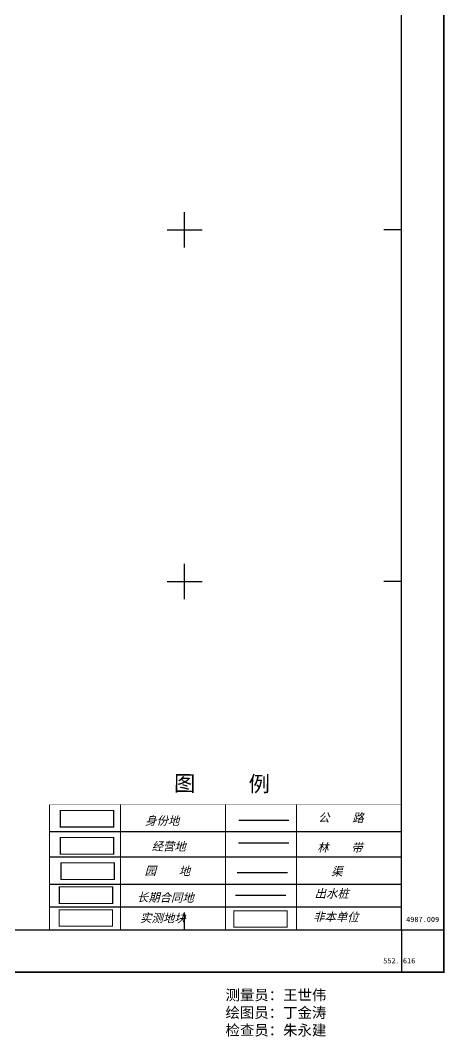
# Model space of a CAD drawing. Extents: x 547420 to 552738, y 4986706 to 4992353.
# Drawn here: x 551533 to 552738, y 4986706 to 4989596 of the extents above; entities that cross this region are included whole.
import ezdxf
from ezdxf.enums import TextEntityAlignment as Align

# ---------------------------------------------------------------- set-up
doc = ezdxf.new("R2010")
doc.units = 0
doc.header["$LTSCALE"] = 10
for name, color, linetype in [('TK', 7, 'CONTINUOUS'), ('图例', 7, 'CONTINUOUS'), ('测地框2', 7, 'CONTINUOUS')]:
    doc.layers.add(name, color=color, linetype=linetype)
doc.styles.add('STYLE1', font='simhei.ttf', dxfattribs={"width": 0.8, "oblique": 15, "height": 2.5})
doc.styles.add('宋体', font='')
doc.styles.get('宋体').set_extended_font_data('SimSun')

# ---------------------------------------------------------------- blocks, each defined once
blk = doc.blocks.new('图例')
at = {"layer": '图例', "color": 7}
for p, q in [((542594.4, 4984436.4), (543594.1, 4984436.4)), ((542594.4, 4984365.1), (543594.1, 4984365.1)), ((542594.4, 4984287.3), (543594.1, 4984287.3)), ((542594.4, 4984222), (543594.1, 4984222)), ((542594.4, 4984156.7), (543594.1, 4984156.7))]:
    blk.add_line(p, q, dxfattribs=at)
at = {"layer": '图例', "color": 3, "linetype": 'Continuous'}
blk.add_line((543131.2, 4984404.5), (543274.1, 4984404.5), dxfattribs=at)
at = {"layer": '图例', "color": 7}
for points, const_width in [([(542594.4, 4984513.3), (542594.4, 4984156.7)], 2.37), ([(542594.4, 4984513.3), (543594.1, 4984513.3)], 1.48), ([(542795.9, 4984513.3), (542795.9, 4984156.7)], 2.37), ([(543094.2, 4984513.3), (543094.2, 4984156.7)], 2.37), ([(543295.7, 4984513.3), (543295.7, 4984156.7)], 2.37), ([(543594.1, 4984513.3), (543594.1, 4984156.7)], 2.37), ([(542594.4, 4984364.1), (543594.1, 4984364.1)], 1.48)]:
    blk.add_lwpolyline(points, dxfattribs=dict(at, const_width=const_width))
at = {"layer": '图例', "color": 1, "linetype": 'Continuous', "const_width": 3, "flags": 128}
blk.add_lwpolyline([(542625, 4984496.3), (542776.5, 4984496.3), (542776.5, 4984449.5), (542625, 4984449.5)], close=True, dxfattribs=at)
at = {"layer": '图例', "color": 5, "linetype": 'Continuous', "const_width": 3, "flags": 128}
blk.add_lwpolyline([(543131.2, 4984468.4), (543274.1, 4984468.4)], dxfattribs=at)
blk.add_lwpolyline([(542625, 4984419.4), (542776.5, 4984419.4), (542776.5, 4984372.6), (542625, 4984372.6)], close=True, dxfattribs=at)
at = {"layer": '图例', "color": 2, "linetype": 'Continuous', "const_width": 3, "flags": 128}
blk.add_lwpolyline([(542626.8, 4984347.3), (542778.3, 4984347.3), (542778.3, 4984300.5), (542626.8, 4984300.5)], close=True, dxfattribs=at)
at = {"layer": '图例', "color": 4, "linetype": 'Continuous', "flags": 128}
blk.add_lwpolyline([(543127.5, 4984319.9), (543270.3, 4984319.9)], dxfattribs=at)
at = {"layer": '图例', "color": 6, "linetype": 'Continuous', "const_width": 3, "flags": 128}
blk.add_lwpolyline([(542622.1, 4984279.1), (542773.6, 4984279.1), (542773.6, 4984232.3), (542622.1, 4984232.3)], close=True, dxfattribs=at)
at = {"layer": '图例', "color": 2, "linetype": 'Continuous', "flags": 128}
blk.add_lwpolyline([(543122.5, 4984255.2), (543265.3, 4984255.2)], dxfattribs=at)
at = {"layer": '图例', "color": 7, "linetype": 'Continuous', "const_width": 3, "flags": 128}
blk.add_lwpolyline([(542621.3, 4984214), (542772.9, 4984214), (542772.9, 4984167.1), (542621.3, 4984167.1)], close=True, dxfattribs=at)
at = {"layer": '图例', "color": 4, "linetype": 'Continuous', "const_width": 3, "flags": 128}
blk.add_lwpolyline([(543117.6, 4984211.4), (543269.2, 4984211.4), (543269.2, 4984164.6), (543117.6, 4984164.6)], close=True, dxfattribs=at)
at = {"layer": '图例', "color": 7, "style": 'STYLE1'}
blk.add_text('图     例', height=44.45, rotation=359.5492, dxfattribs=at).set_placement((542947.8, 4984551.8))
at = {"layer": '图例', "color": 1, "style": 'STYLE1', "oblique": 15}
blk.add_text('身份地', height=23.71, rotation=359.5492, dxfattribs=at).set_placement((542865.8, 4984455.8))
at = {"layer": '图例', "color": 7, "style": 'STYLE1', "oblique": 15}
for s, p in [(' 公\u3000\u3000路', (543341.2, 4984464.6)), ('实测地块', (542851.6, 4984179))]:
    blk.add_text(s, height=23.71, rotation=359.5492, dxfattribs=at).set_placement(p)
at = {"layer": '图例', "color": 5, "style": 'STYLE1', "oblique": 15}
blk.add_text('经营地', height=23.71, rotation=359.5492, dxfattribs=at).set_placement((542884.1, 4984382.7))
at = {"layer": '图例', "color": 3, "style": 'STYLE1', "oblique": 15}
blk.add_text('  林    带', height=23.71, rotation=359.5492, dxfattribs=at).set_placement((543322.3, 4984379.7))
at = {"layer": '图例', "color": 2, "style": 'STYLE1', "oblique": 15}
for s, p in [('园    地', (542864.5, 4984313.2)), ('出水桩', (543347.2, 4984248.6))]:
    blk.add_text(s, height=23.71, rotation=359.5492, dxfattribs=at).set_placement(p)
at = {"layer": '图例', "color": 4, "style": 'STYLE1', "oblique": 15}
for s, p in [('   渠', (543346, 4984311.9)), ('非本单位', (543342.8, 4984182.2))]:
    blk.add_text(s, height=23.71, rotation=359.5492, dxfattribs=at).set_placement(p)
at = {"layer": '图例', "color": 6, "style": 'STYLE1', "oblique": 15}
blk.add_text('长期合同地', height=23.71, rotation=359.5492, dxfattribs=at).set_placement((542842.3, 4984237.8))

msp = doc.modelspace()

# ---------------------------------------------------------------- linework, layer by layer
at = {"layer": 'TK', "linetype": 'Continuous'}
for p, q in [((552000, 4988950), (552000, 4989050)), ((551950, 4989000), (552050, 4989000)), ((552616, 4989000), (552566, 4989000)), ((552000, 4987950), (552000, 4988050)), ((551950, 4988000), (552050, 4988000)), ((552616, 4988000), (552566, 4988000)), ((552000, 4987009), (552000, 4987059)), ((552616, 4987009), (552736, 4987009)), ((552616, 4987009), (552616, 4986889))]:
    msp.add_line(p, q, dxfattribs=at)
at = {"layer": 'TK', "linetype": 'Continuous', "const_width": 5, "flags": 128}
msp.add_lwpolyline([(547496, 4986889), (552736, 4986889), (552736, 4992129), (547496, 4992129)], close=True, dxfattribs=at)
at = {"layer": 'TK', "linetype": 'Continuous', "flags": 128}
msp.add_lwpolyline([(547616, 4987009), (552616, 4987009), (552616, 4992009), (547616, 4992009)], close=True, dxfattribs=at)

# ---------------------------------------------------------------- block references
at = {"layer": '测地框2', "color": 7, "linetype": 'Continuous'}
msp.add_blockref('图例', (9021.9, 2852.3), dxfattribs=at)

# ---------------------------------------------------------------- texts
at = {"layer": 'TK', "linetype": 'Continuous', "style": '宋体'}
msp.add_text('4987.009', height=15, dxfattribs=at).set_placement((552676, 4987039), align=Align.MIDDLE)
msp.add_text('552.', height=15, dxfattribs=at).set_placement((552611, 4986921.5), align=Align.MIDDLE_RIGHT)
for s, height, p in [('616', 15, (552620, 4986921.5)), ('测量员：王世伟', 30, (552116, 4986824)), ('绘图员：丁金涛', 30, (552116, 4986774)), ('检查员：朱永建', 30, (552116, 4986724))]:
    msp.add_text(s, height=height, dxfattribs=at).set_placement(p, align=Align.MIDDLE_LEFT)

doc.saveas('drawing.dxf')
